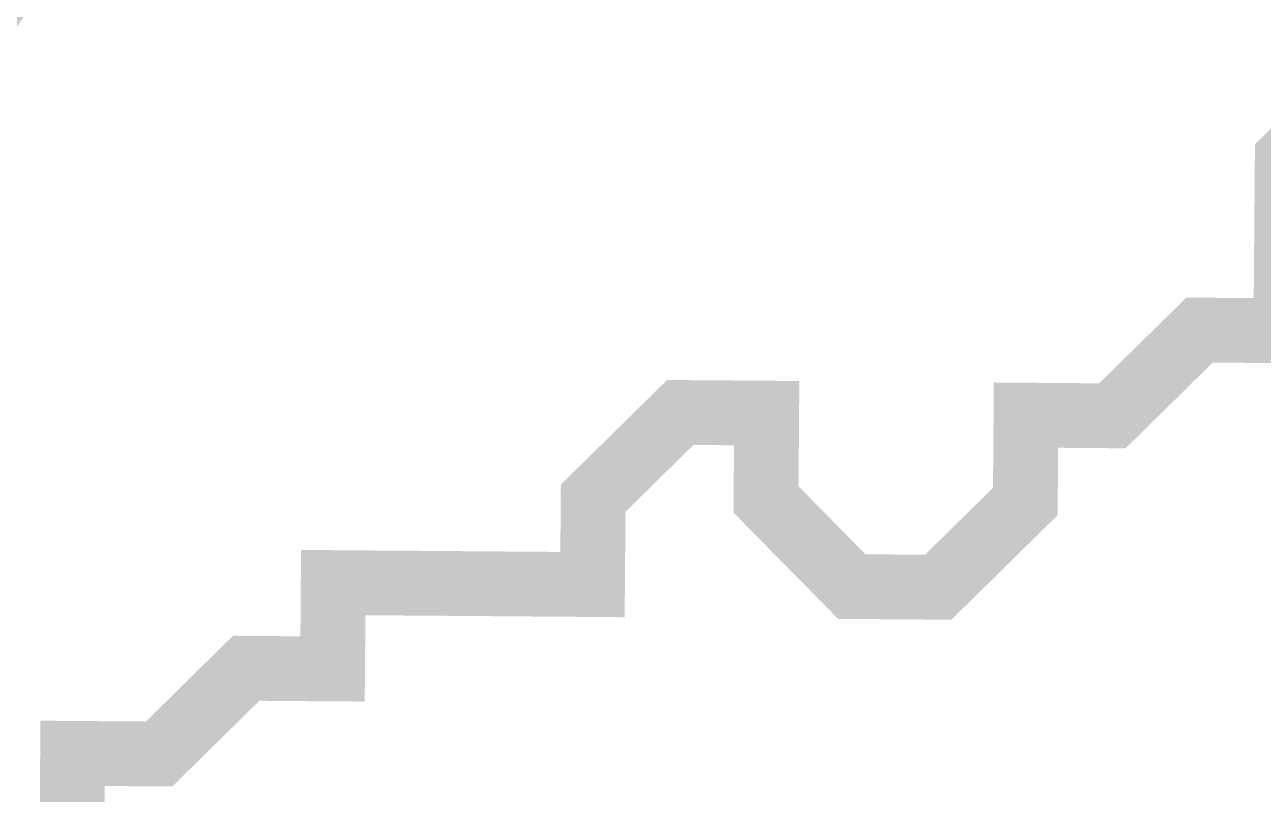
# Model space of a CAD drawing. Header units: metres. Extents: x 326467 to 340077, y 1811030 to 1824953.
# Drawn here: x 329568.1 to 329626.1, y 1812871.9 to 1812907.9 of the extents above; entities that cross this region are included whole.
import ezdxf

# ---------------------------------------------------------------- set-up
doc = ezdxf.new("R2010")
doc.units = ezdxf.units.M
doc.header["$MEASUREMENT"] = 0
for name, color, linetype in [('CRZ LINE FOR RIVER OR CREEK', 84, 'Continuous'), ('HAZARDS LINE', 1, 'Continuous'), ('NDZ-200M FROM CRZ', 30, 'Continuous')]:
    doc.layers.add(name, color=color, linetype=linetype)

# ---------------------------------------------------------------- blocks, each defined once
blk = doc.blocks.new('16')
at = {"layer": 'CRZ LINE FOR RIVER OR CREEK', "ltscale": 0.1, "const_width": 3.032, "flags": 128}
blk.add_lwpolyline([(329553.749, 1812890.105), (329595.21, 1812950.435), (329612.003, 1813031.171), (329648.947, 1813103.666), (329708.446, 1813180.771), (329759.028, 1813224.116), (329775.573, 1813272.508), (329790.454, 1813367.411), (329809.16, 1813433.981)], dxfattribs=at)
at = {"layer": 'HAZARDS LINE', "lineweight": 18, "const_width": 3.032}
blk.add_lwpolyline([(329570.331, 1812869.76), (329570.362, 1812873.803), (329574.405, 1812873.772), (329578.478, 1812877.784), (329582.521, 1812877.753), (329582.552, 1812881.796), (329586.594, 1812881.765), (329590.637, 1812881.734), (329594.679, 1812881.702), (329594.71, 1812885.746), (329598.784, 1812889.757), (329602.826, 1812889.726), (329602.795, 1812885.683), (329606.806, 1812881.609), (329610.849, 1812881.578), (329614.923, 1812885.59), (329614.954, 1812889.633), (329618.996, 1812889.601), (329623.07, 1812893.613), (329627.112, 1812893.582), (329627.143, 1812897.625), (329627.175, 1812901.668), (329631.248, 1812905.68)], dxfattribs=at)
at = {"layer": 'NDZ-200M FROM CRZ', "const_width": 3.032, "flags": 128}
blk.add_lwpolyline([(328500.104, 1812715.848), (328586.46, 1812675.187), (328687.365, 1812654.192), (328814.794, 1812626.294), (328896.979, 1812575.751), (329009.823, 1812530.404), (329088.604, 1812523.731), (329177.647, 1812537.196), (329273.318, 1812592.835), (329399.301, 1812709.348), (329470.471, 1812762.272), (329553.749, 1812890.105), (329595.21, 1812950.435), (329612.003, 1813031.171), (329648.947, 1813103.666), (329700.375, 1813170.313), (329708.446, 1813180.771), (329759.028, 1813224.116), (329775.573, 1813272.508), (329790.454, 1813367.411), (329809.16, 1813433.981)], dxfattribs=at)

msp = doc.modelspace()

# ---------------------------------------------------------------- block references
msp.add_blockref('16', (0, 0))

doc.saveas('drawing.dxf')
